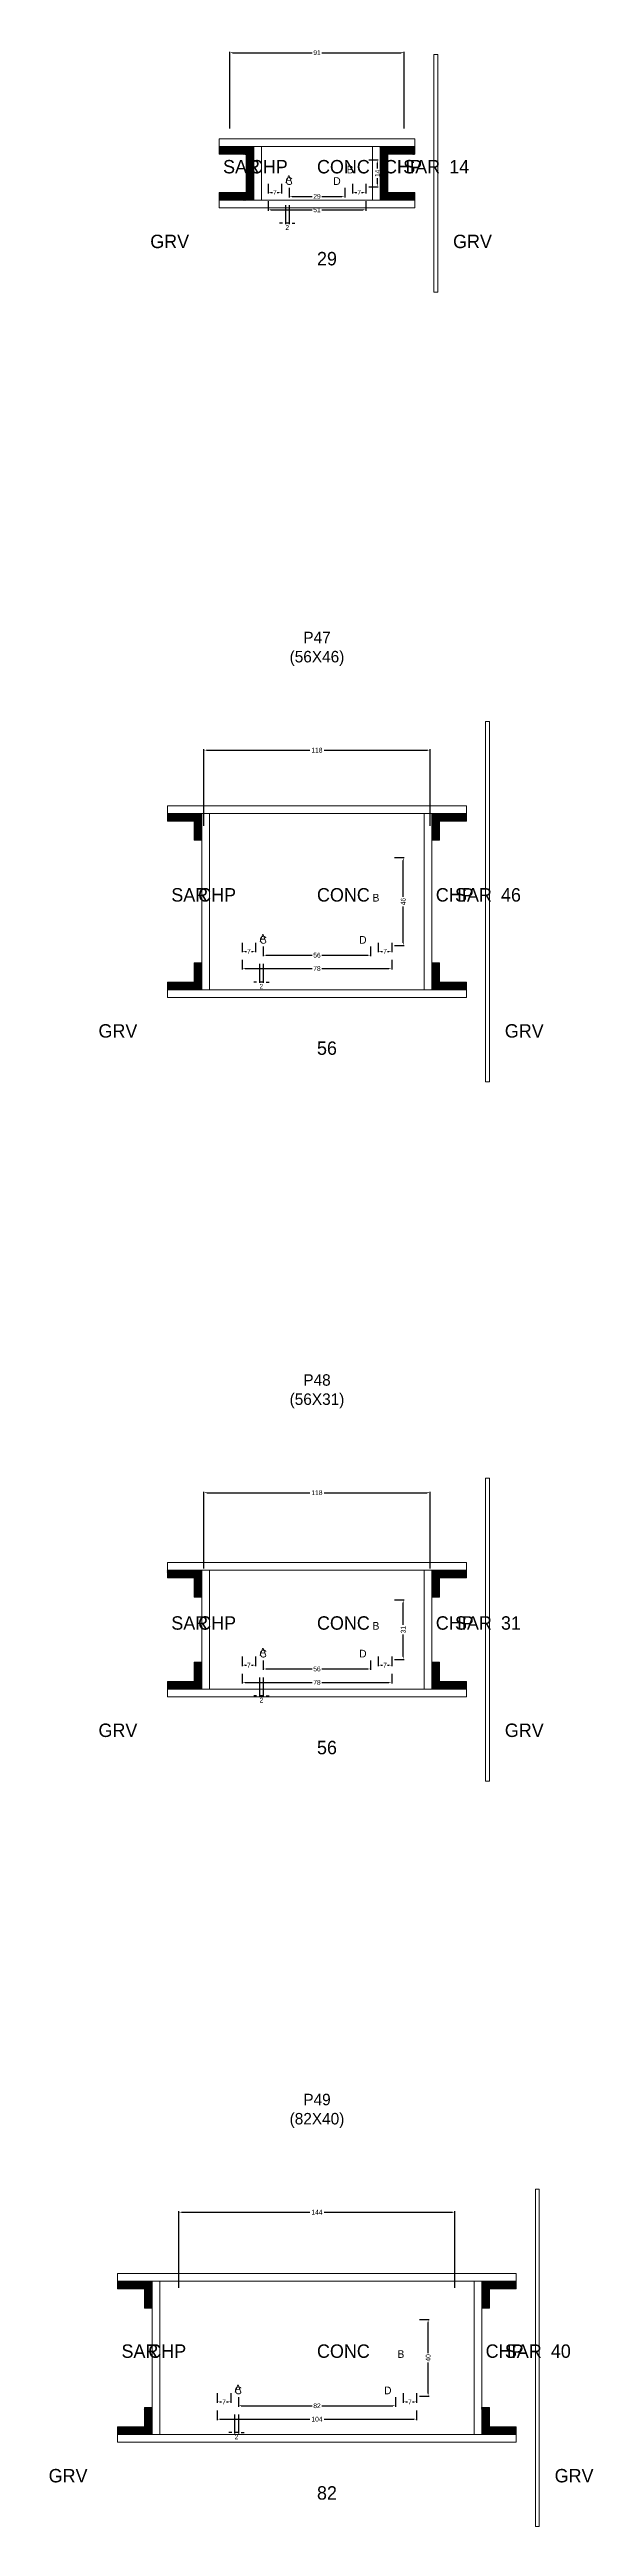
# Model space of a CAD drawing. Header units: centimetres. Extents: x -10500 to 4121, y -45226 to 295.
# Drawn here: x -140 to 144, y -3748 to -2455 of the extents above; entities that cross this region are included whole.
import ezdxf

# ---------------------------------------------------------------- set-up
doc = ezdxf.new("R2010")
doc.units = ezdxf.units.CM
for name, color, linetype in [('COTA', 241, 'Continuous'), ('Hachura', 251, 'Continuous'), ('NOMENCLATURA', 7, 'Continuous'), ('SARRAFO', 251, 'Continuous'), ('Texto Seção', 7, 'Continuous')]:
    doc.layers.add(name, color=color, linetype=linetype)
doc.dimstyles.new('cotax2', dxfattribs={"dimtxt": 2.5, "dimasz": 1.5, "dimexe": 0.5, "dimexo": 0.5, "dimgap": 0.5, "dimtad": 1, "dimcen": 2.5, "dimazin": 3, "dimtfac": 1, "dimtmove": 0, "dimatfit": 3})

# ---------------------------------------------------------------- blocks, each defined once
blk = doc.blocks.new('_CLOSEDFILLED')
at = {"color": 0, "linetype": 'BYBLOCK'}
blk.add_solid([(-1, 0.16), (0, 0), (-1, -0.16)], dxfattribs=at)
blk = doc.blocks.new('*D196')
for p, q in [((-25.5, -2534.5), (-25.5, -2539.5)), ((-24, -2539), (-2.5, -2539)), ((2.5, -2539), (24, -2539)), ((25.5, -2534.5), (25.5, -2539.5))]:
    blk.add_line(p, q)
at = {"layer": 'Defpoints'}
for p in [(-25.5, -2534), (-25.5, -2539), (25.5, -2534)]:
    blk.add_point(p, dxfattribs=at)
at = {"layer": 'COTA', "xscale": 1.5, "yscale": 1.5, "rotation": 180}
blk.add_blockref('_CLOSEDFILLED', (-25.5, -2539), dxfattribs=at)
at = {"layer": 'COTA', "xscale": 1.5, "yscale": 1.5}
blk.add_blockref('_CLOSEDFILLED', (25.5, -2539), dxfattribs=at)
at = {"layer": 'COTA', "insert": (0, -2539), "char_height": 2.5, "attachment_point": 5}
blk.add_mtext('51', dxfattribs=at)
blk = doc.blocks.new('*D197')
for p, q in [((-14.5, -2527.5), (-14.5, -2532.5)), ((-13, -2532), (-2.5, -2532)), ((2.5, -2532), (13, -2532)), ((14.5, -2527.5), (14.5, -2532.5))]:
    blk.add_line(p, q)
at = {"layer": 'Defpoints'}
for p in [(-14.5, -2527), (-14.5, -2532), (14.5, -2527)]:
    blk.add_point(p, dxfattribs=at)
at = {"layer": 'COTA', "xscale": 1.5, "yscale": 1.5, "rotation": 180}
blk.add_blockref('_CLOSEDFILLED', (-14.5, -2532), dxfattribs=at)
at = {"layer": 'COTA', "xscale": 1.5, "yscale": 1.5}
blk.add_blockref('_CLOSEDFILLED', (14.5, -2532), dxfattribs=at)
at = {"layer": 'COTA', "insert": (0, -2532), "char_height": 2.5, "attachment_point": 5}
blk.add_mtext('29', dxfattribs=at)
blk = doc.blocks.new('*D198')
for p, q in [((27, -2513), (32, -2513)), ((31.5, -2517.5), (31.5, -2514.5)), ((27, -2527), (32, -2527)), ((31.5, -2525.5), (31.5, -2522.5))]:
    blk.add_line(p, q)
at = {"layer": 'Defpoints'}
for p in [(26.5, -2513), (26.5, -2527), (31.5, -2527)]:
    blk.add_point(p, dxfattribs=at)
at = {"layer": 'COTA', "xscale": 1.5, "yscale": 1.5}
for p, rotation in [((31.5, -2513), 90), ((31.5, -2527), 270)]:
    blk.add_blockref('_CLOSEDFILLED', p, dxfattribs=dict(at, rotation=rotation))
at = {"layer": 'COTA', "insert": (31.5, -2520), "char_height": 2.5, "attachment_point": 5, "rotation": 90}
blk.add_mtext('14', dxfattribs=at)
blk = doc.blocks.new('*D199')
for p, q in [((-25.5, -2525.5), (-25.5, -2530.5)), ((-24, -2530), (-23.25, -2530)), ((-20.75, -2530), (-20, -2530)), ((-18.5, -2525.5), (-18.5, -2530.5))]:
    blk.add_line(p, q)
at = {"layer": 'Defpoints'}
for p in [(-25.5, -2525), (-25.5, -2530), (-18.5, -2525)]:
    blk.add_point(p, dxfattribs=at)
at = {"layer": 'COTA', "xscale": 1.5, "yscale": 1.5, "rotation": 180}
blk.add_blockref('_CLOSEDFILLED', (-25.5, -2530), dxfattribs=at)
at = {"layer": 'COTA', "xscale": 1.5, "yscale": 1.5}
blk.add_blockref('_CLOSEDFILLED', (-18.5, -2530), dxfattribs=at)
at = {"layer": 'COTA', "insert": (-22, -2530), "char_height": 2.5, "attachment_point": 5}
blk.add_mtext('7', dxfattribs=at)
blk = doc.blocks.new('*D200')
for p, q in [((18.5, -2525.5), (18.5, -2530.5)), ((20, -2530), (20.75, -2530)), ((23.25, -2530), (24, -2530)), ((25.5, -2525.5), (25.5, -2530.5))]:
    blk.add_line(p, q)
at = {"layer": 'Defpoints'}
for p in [(18.5, -2525), (18.5, -2530), (25.5, -2525)]:
    blk.add_point(p, dxfattribs=at)
at = {"layer": 'COTA', "xscale": 1.5, "yscale": 1.5, "rotation": 180}
blk.add_blockref('_CLOSEDFILLED', (18.5, -2530), dxfattribs=at)
at = {"layer": 'COTA', "xscale": 1.5, "yscale": 1.5}
blk.add_blockref('_CLOSEDFILLED', (25.5, -2530), dxfattribs=at)
at = {"layer": 'COTA', "insert": (22, -2530), "char_height": 2.5, "attachment_point": 5}
blk.add_mtext('7', dxfattribs=at)
blk = doc.blocks.new('*D201')
for p, q in [((-45.5, -2496.5), (-45.5, -2456.5)), ((-44, -2457), (-2.5, -2457)), ((2.5, -2457), (44, -2457)), ((45.5, -2496.5), (45.5, -2456.5))]:
    blk.add_line(p, q)
at = {"layer": 'Defpoints'}
for p in [(-45.5, -2457), (-45.5, -2497), (45.5, -2497)]:
    blk.add_point(p, dxfattribs=at)
at = {"layer": 'COTA', "xscale": 1.5, "yscale": 1.5, "rotation": 180}
blk.add_blockref('_CLOSEDFILLED', (-45.5, -2457), dxfattribs=at)
at = {"layer": 'COTA', "xscale": 1.5, "yscale": 1.5}
blk.add_blockref('_CLOSEDFILLED', (45.5, -2457), dxfattribs=at)
at = {"layer": 'COTA', "insert": (0, -2457), "char_height": 2.5, "attachment_point": 5}
blk.add_mtext('91', dxfattribs=at)
blk = doc.blocks.new('*D222')
for p, q in [((-39, -2930.5), (-39, -2935.5)), ((39, -2930.5), (39, -2935.5)), ((-37.5, -2935), (-2.5, -2935)), ((2.5, -2935), (37.5, -2935))]:
    blk.add_line(p, q)
at = {"layer": 'Defpoints'}
for p in [(-39, -2930), (39, -2930), (-39, -2935)]:
    blk.add_point(p, dxfattribs=at)
at = {"layer": 'COTA', "xscale": 1.5, "yscale": 1.5, "rotation": 180}
blk.add_blockref('_CLOSEDFILLED', (-39, -2935), dxfattribs=at)
at = {"layer": 'COTA', "xscale": 1.5, "yscale": 1.5}
blk.add_blockref('_CLOSEDFILLED', (39, -2935), dxfattribs=at)
at = {"layer": 'COTA', "insert": (0, -2935), "char_height": 2.5, "attachment_point": 5}
blk.add_mtext('78', dxfattribs=at)
blk = doc.blocks.new('*D223')
for p, q in [((-28, -2923.5), (-28, -2928.5)), ((-26.5, -2928), (-2.5, -2928)), ((2.5, -2928), (26.5, -2928)), ((28, -2923.5), (28, -2928.5))]:
    blk.add_line(p, q)
at = {"layer": 'Defpoints'}
for p in [(-28, -2923), (-28, -2928), (28, -2923)]:
    blk.add_point(p, dxfattribs=at)
at = {"layer": 'COTA', "xscale": 1.5, "yscale": 1.5, "rotation": 180}
blk.add_blockref('_CLOSEDFILLED', (-28, -2928), dxfattribs=at)
at = {"layer": 'COTA', "xscale": 1.5, "yscale": 1.5}
blk.add_blockref('_CLOSEDFILLED', (28, -2928), dxfattribs=at)
at = {"layer": 'COTA', "insert": (0, -2928), "char_height": 2.5, "attachment_point": 5}
blk.add_mtext('56', dxfattribs=at)
blk = doc.blocks.new('*D224')
for p, q in [((40.5, -2877), (45.5, -2877)), ((45, -2897.5), (45, -2878.5)), ((45, -2921.5), (45, -2902.5)), ((40.5, -2923), (45.5, -2923))]:
    blk.add_line(p, q)
at = {"layer": 'Defpoints'}
for p in [(40, -2877), (40, -2923), (45, -2923)]:
    blk.add_point(p, dxfattribs=at)
at = {"layer": 'COTA', "xscale": 1.5, "yscale": 1.5}
for p, rotation in [((45, -2877), 90), ((45, -2923), 270)]:
    blk.add_blockref('_CLOSEDFILLED', p, dxfattribs=dict(at, rotation=rotation))
at = {"layer": 'COTA', "insert": (45, -2900), "char_height": 2.5, "attachment_point": 5, "rotation": 90}
blk.add_mtext('46', dxfattribs=at)
blk = doc.blocks.new('*D225')
for p, q in [((-39, -2921.5), (-39, -2926.5)), ((-37.5, -2926), (-36.75, -2926)), ((-34.25, -2926), (-33.5, -2926)), ((-32, -2921.5), (-32, -2926.5))]:
    blk.add_line(p, q)
at = {"layer": 'Defpoints'}
for p in [(-39, -2921), (-32, -2921), (-39, -2926)]:
    blk.add_point(p, dxfattribs=at)
at = {"layer": 'COTA', "xscale": 1.5, "yscale": 1.5, "rotation": 180}
blk.add_blockref('_CLOSEDFILLED', (-39, -2926), dxfattribs=at)
at = {"layer": 'COTA', "xscale": 1.5, "yscale": 1.5}
blk.add_blockref('_CLOSEDFILLED', (-32, -2926), dxfattribs=at)
at = {"layer": 'COTA', "insert": (-35.5, -2926), "char_height": 2.5, "attachment_point": 5}
blk.add_mtext('7', dxfattribs=at)
blk = doc.blocks.new('*D226')
for p, q in [((32, -2921.5), (32, -2926.5)), ((33.5, -2926), (34.25, -2926)), ((36.75, -2926), (37.5, -2926)), ((39, -2921.5), (39, -2926.5))]:
    blk.add_line(p, q)
at = {"layer": 'Defpoints'}
for p in [(32, -2921), (39, -2921), (32, -2926)]:
    blk.add_point(p, dxfattribs=at)
at = {"layer": 'COTA', "xscale": 1.5, "yscale": 1.5, "rotation": 180}
blk.add_blockref('_CLOSEDFILLED', (32, -2926), dxfattribs=at)
at = {"layer": 'COTA', "xscale": 1.5, "yscale": 1.5}
blk.add_blockref('_CLOSEDFILLED', (39, -2926), dxfattribs=at)
at = {"layer": 'COTA', "insert": (35.5, -2926), "char_height": 2.5, "attachment_point": 5}
blk.add_mtext('7', dxfattribs=at)
blk = doc.blocks.new('*D227')
for p, q in [((-59, -2860.5), (-59, -2820.5)), ((-57.5, -2821), (-3.75, -2821)), ((3.75, -2821), (57.5, -2821)), ((59, -2860.5), (59, -2820.5))]:
    blk.add_line(p, q)
at = {"layer": 'Defpoints'}
for p in [(-59, -2821), (-59, -2861), (59, -2861)]:
    blk.add_point(p, dxfattribs=at)
at = {"layer": 'COTA', "xscale": 1.5, "yscale": 1.5, "rotation": 180}
blk.add_blockref('_CLOSEDFILLED', (-59, -2821), dxfattribs=at)
at = {"layer": 'COTA', "xscale": 1.5, "yscale": 1.5}
blk.add_blockref('_CLOSEDFILLED', (59, -2821), dxfattribs=at)
at = {"layer": 'COTA', "insert": (0, -2821), "char_height": 2.5, "attachment_point": 5}
blk.add_mtext('118', dxfattribs=at)
blk = doc.blocks.new('*D248')
for p, q in [((-39, -3303), (-39, -3308)), ((-37.5, -3307.5), (-2.5, -3307.5)), ((2.5, -3307.5), (37.5, -3307.5)), ((39, -3303), (39, -3308))]:
    blk.add_line(p, q)
at = {"layer": 'Defpoints'}
for p in [(-39, -3302.5), (-39, -3307.5), (39, -3302.5)]:
    blk.add_point(p, dxfattribs=at)
at = {"layer": 'COTA', "xscale": 1.5, "yscale": 1.5, "rotation": 180}
blk.add_blockref('_CLOSEDFILLED', (-39, -3307.5), dxfattribs=at)
at = {"layer": 'COTA', "xscale": 1.5, "yscale": 1.5}
blk.add_blockref('_CLOSEDFILLED', (39, -3307.5), dxfattribs=at)
at = {"layer": 'COTA', "insert": (0, -3307.5), "char_height": 2.5, "attachment_point": 5}
blk.add_mtext('78', dxfattribs=at)
blk = doc.blocks.new('*D249')
for p, q in [((-28, -3296), (-28, -3301)), ((28, -3296), (28, -3301)), ((-26.5, -3300.5), (-2.5, -3300.5)), ((2.5, -3300.5), (26.5, -3300.5))]:
    blk.add_line(p, q)
at = {"layer": 'Defpoints'}
for p in [(-28, -3295.5), (28, -3295.5), (-28, -3300.5)]:
    blk.add_point(p, dxfattribs=at)
at = {"layer": 'COTA', "xscale": 1.5, "yscale": 1.5, "rotation": 180}
blk.add_blockref('_CLOSEDFILLED', (-28, -3300.5), dxfattribs=at)
at = {"layer": 'COTA', "xscale": 1.5, "yscale": 1.5}
blk.add_blockref('_CLOSEDFILLED', (28, -3300.5), dxfattribs=at)
at = {"layer": 'COTA', "insert": (0, -3300.5), "char_height": 2.5, "attachment_point": 5}
blk.add_mtext('56', dxfattribs=at)
blk = doc.blocks.new('*D250')
for p, q in [((40.5, -3264.5), (45.5, -3264.5)), ((45, -3277.5), (45, -3266)), ((45, -3294), (45, -3282.5)), ((40.5, -3295.5), (45.5, -3295.5))]:
    blk.add_line(p, q)
at = {"layer": 'Defpoints'}
for p in [(40, -3264.5), (40, -3295.5), (45, -3295.5)]:
    blk.add_point(p, dxfattribs=at)
at = {"layer": 'COTA', "xscale": 1.5, "yscale": 1.5}
for p, rotation in [((45, -3264.5), 90), ((45, -3295.5), 270)]:
    blk.add_blockref('_CLOSEDFILLED', p, dxfattribs=dict(at, rotation=rotation))
at = {"layer": 'COTA', "insert": (45, -3280), "char_height": 2.5, "attachment_point": 5, "rotation": 90}
blk.add_mtext('31', dxfattribs=at)
blk = doc.blocks.new('*D251')
for p, q in [((-39, -3294), (-39, -3299)), ((-32, -3294), (-32, -3299)), ((-37.5, -3298.5), (-36.75, -3298.5)), ((-34.25, -3298.5), (-33.5, -3298.5))]:
    blk.add_line(p, q)
at = {"layer": 'Defpoints'}
for p in [(-39, -3293.5), (-32, -3293.5), (-39, -3298.5)]:
    blk.add_point(p, dxfattribs=at)
at = {"layer": 'COTA', "xscale": 1.5, "yscale": 1.5, "rotation": 180}
blk.add_blockref('_CLOSEDFILLED', (-39, -3298.5), dxfattribs=at)
at = {"layer": 'COTA', "xscale": 1.5, "yscale": 1.5}
blk.add_blockref('_CLOSEDFILLED', (-32, -3298.5), dxfattribs=at)
at = {"layer": 'COTA', "insert": (-35.5, -3298.5), "char_height": 2.5, "attachment_point": 5}
blk.add_mtext('7', dxfattribs=at)
blk = doc.blocks.new('*D252')
for p, q in [((32, -3294), (32, -3299)), ((39, -3294), (39, -3299)), ((33.5, -3298.5), (34.25, -3298.5)), ((36.75, -3298.5), (37.5, -3298.5))]:
    blk.add_line(p, q)
at = {"layer": 'Defpoints'}
for p in [(32, -3293.5), (39, -3293.5), (32, -3298.5)]:
    blk.add_point(p, dxfattribs=at)
at = {"layer": 'COTA', "xscale": 1.5, "yscale": 1.5, "rotation": 180}
blk.add_blockref('_CLOSEDFILLED', (32, -3298.5), dxfattribs=at)
at = {"layer": 'COTA', "xscale": 1.5, "yscale": 1.5}
blk.add_blockref('_CLOSEDFILLED', (39, -3298.5), dxfattribs=at)
at = {"layer": 'COTA', "insert": (35.5, -3298.5), "char_height": 2.5, "attachment_point": 5}
blk.add_mtext('7', dxfattribs=at)
blk = doc.blocks.new('*D253')
for p, q in [((-59, -3248), (-59, -3208)), ((-57.5, -3208.5), (-3.75, -3208.5)), ((3.75, -3208.5), (57.5, -3208.5)), ((59, -3248), (59, -3208))]:
    blk.add_line(p, q)
at = {"layer": 'Defpoints'}
for p in [(-59, -3208.5), (-59, -3248.5), (59, -3248.5)]:
    blk.add_point(p, dxfattribs=at)
at = {"layer": 'COTA', "xscale": 1.5, "yscale": 1.5, "rotation": 180}
blk.add_blockref('_CLOSEDFILLED', (-59, -3208.5), dxfattribs=at)
at = {"layer": 'COTA', "xscale": 1.5, "yscale": 1.5}
blk.add_blockref('_CLOSEDFILLED', (59, -3208.5), dxfattribs=at)
at = {"layer": 'COTA', "insert": (0, -3208.5), "char_height": 2.5, "attachment_point": 5}
blk.add_mtext('118', dxfattribs=at)
blk = doc.blocks.new('*D274')
for p, q in [((-52, -3687.5), (-52, -3692.5)), ((-50.5, -3692), (-3.75, -3692)), ((3.75, -3692), (50.5, -3692)), ((52, -3687.5), (52, -3692.5))]:
    blk.add_line(p, q)
at = {"layer": 'Defpoints'}
for p in [(-52, -3687), (-52, -3692), (52, -3687)]:
    blk.add_point(p, dxfattribs=at)
at = {"layer": 'COTA', "xscale": 1.5, "yscale": 1.5, "rotation": 180}
blk.add_blockref('_CLOSEDFILLED', (-52, -3692), dxfattribs=at)
at = {"layer": 'COTA', "xscale": 1.5, "yscale": 1.5}
blk.add_blockref('_CLOSEDFILLED', (52, -3692), dxfattribs=at)
at = {"layer": 'COTA', "insert": (0, -3692), "char_height": 2.5, "attachment_point": 5}
blk.add_mtext('104', dxfattribs=at)
blk = doc.blocks.new('*D275')
for p, q in [((-41, -3680.5), (-41, -3685.5)), ((41, -3680.5), (41, -3685.5)), ((-39.5, -3685), (-2.5, -3685)), ((2.5, -3685), (39.5, -3685))]:
    blk.add_line(p, q)
at = {"layer": 'Defpoints'}
for p in [(-41, -3680), (41, -3680), (-41, -3685)]:
    blk.add_point(p, dxfattribs=at)
at = {"layer": 'COTA', "xscale": 1.5, "yscale": 1.5, "rotation": 180}
blk.add_blockref('_CLOSEDFILLED', (-41, -3685), dxfattribs=at)
at = {"layer": 'COTA', "xscale": 1.5, "yscale": 1.5}
blk.add_blockref('_CLOSEDFILLED', (41, -3685), dxfattribs=at)
at = {"layer": 'COTA', "insert": (0, -3685), "char_height": 2.5, "attachment_point": 5}
blk.add_mtext('82', dxfattribs=at)
blk = doc.blocks.new('*D276')
for p, q in [((53.5, -3640), (58.5, -3640)), ((58, -3657.5), (58, -3641.5)), ((58, -3678.5), (58, -3662.5)), ((53.5, -3680), (58.5, -3680))]:
    blk.add_line(p, q)
at = {"layer": 'Defpoints'}
for p in [(53, -3640), (53, -3680), (58, -3680)]:
    blk.add_point(p, dxfattribs=at)
at = {"layer": 'COTA', "xscale": 1.5, "yscale": 1.5}
for p, rotation in [((58, -3640), 90), ((58, -3680), 270)]:
    blk.add_blockref('_CLOSEDFILLED', p, dxfattribs=dict(at, rotation=rotation))
at = {"layer": 'COTA', "insert": (58, -3660), "char_height": 2.5, "attachment_point": 5, "rotation": 90}
blk.add_mtext('40', dxfattribs=at)
blk = doc.blocks.new('*D277')
for p, q in [((-52, -3678.5), (-52, -3683.5)), ((-50.5, -3683), (-49.75, -3683)), ((-47.25, -3683), (-46.5, -3683)), ((-45, -3678.5), (-45, -3683.5))]:
    blk.add_line(p, q)
at = {"layer": 'Defpoints'}
for p in [(-52, -3678), (-52, -3683), (-45, -3678)]:
    blk.add_point(p, dxfattribs=at)
at = {"layer": 'COTA', "xscale": 1.5, "yscale": 1.5, "rotation": 180}
blk.add_blockref('_CLOSEDFILLED', (-52, -3683), dxfattribs=at)
at = {"layer": 'COTA', "xscale": 1.5, "yscale": 1.5}
blk.add_blockref('_CLOSEDFILLED', (-45, -3683), dxfattribs=at)
at = {"layer": 'COTA', "insert": (-48.5, -3683), "char_height": 2.5, "attachment_point": 5}
blk.add_mtext('7', dxfattribs=at)
blk = doc.blocks.new('*D278')
for p, q in [((45, -3678.5), (45, -3683.5)), ((46.5, -3683), (47.25, -3683)), ((49.75, -3683), (50.5, -3683)), ((52, -3678.5), (52, -3683.5))]:
    blk.add_line(p, q)
at = {"layer": 'Defpoints'}
for p in [(45, -3678), (45, -3683), (52, -3678)]:
    blk.add_point(p, dxfattribs=at)
at = {"layer": 'COTA', "xscale": 1.5, "yscale": 1.5, "rotation": 180}
blk.add_blockref('_CLOSEDFILLED', (45, -3683), dxfattribs=at)
at = {"layer": 'COTA', "xscale": 1.5, "yscale": 1.5}
blk.add_blockref('_CLOSEDFILLED', (52, -3683), dxfattribs=at)
at = {"layer": 'COTA', "insert": (48.5, -3683), "char_height": 2.5, "attachment_point": 5}
blk.add_mtext('7', dxfattribs=at)
blk = doc.blocks.new('*D279')
for p, q in [((-72, -3623.5), (-72, -3583.5)), ((-70.5, -3584), (-3.75, -3584)), ((3.75, -3584), (70.5, -3584)), ((72, -3623.5), (72, -3583.5))]:
    blk.add_line(p, q)
at = {"layer": 'Defpoints'}
for p in [(-72, -3584), (-72, -3624), (72, -3624)]:
    blk.add_point(p, dxfattribs=at)
at = {"layer": 'COTA', "xscale": 1.5, "yscale": 1.5, "rotation": 180}
blk.add_blockref('_CLOSEDFILLED', (-72, -3584), dxfattribs=at)
at = {"layer": 'COTA', "xscale": 1.5, "yscale": 1.5}
blk.add_blockref('_CLOSEDFILLED', (72, -3584), dxfattribs=at)
at = {"layer": 'COTA', "insert": (0, -3584), "char_height": 2.5, "attachment_point": 5}
blk.add_mtext('144', dxfattribs=at)

msp = doc.modelspace()

# ---------------------------------------------------------------- hatches: boundary and pattern name
at = {"layer": 'SARRAFO'}
h = msp.add_hatch(dxfattribs=at)
h.set_pattern_fill('SOLID', scale=2)
h.paths.add_polyline_path([(-51, -2510), (-37, -2510), (-37, -2506), (-51, -2506)])
h = msp.add_hatch(dxfattribs=at)
h.set_pattern_fill('SOLID', scale=2)
h.paths.add_polyline_path([(-37, -2520), (-33, -2520), (-33, -2506), (-37, -2506)])
h = msp.add_hatch(dxfattribs=at)
h.set_pattern_fill('SOLID', scale=2)
h.paths.add_polyline_path([(33, -2520), (37, -2520), (37, -2506), (33, -2506)])
h = msp.add_hatch(dxfattribs=at)
h.set_pattern_fill('SOLID', scale=2)
h.paths.add_polyline_path([(37, -2510), (51, -2510), (51, -2506), (37, -2506)])
h = msp.add_hatch(dxfattribs=at)
h.set_pattern_fill('SOLID', scale=2)
h.paths.add_polyline_path([(-37, -2534), (-33, -2534), (-33, -2520), (-37, -2520)])
h = msp.add_hatch(dxfattribs=at)
h.set_pattern_fill('SOLID', scale=2)
h.paths.add_polyline_path([(33, -2534), (37, -2534), (37, -2520), (33, -2520)])
h = msp.add_hatch(dxfattribs=at)
h.set_pattern_fill('SOLID', scale=2)
h.paths.add_polyline_path([(-51, -2534), (-37, -2534), (-37, -2530), (-51, -2530)])
h = msp.add_hatch(dxfattribs=at)
h.set_pattern_fill('SOLID', scale=2)
h.paths.add_polyline_path([(37, -2534), (51, -2534), (51, -2530), (37, -2530)])
h = msp.add_hatch(dxfattribs=at)
h.set_pattern_fill('SOLID', scale=2)
h.paths.add_polyline_path([(-78, -2858), (-64, -2858), (-64, -2854), (-78, -2854)])
h = msp.add_hatch(dxfattribs=at)
h.set_pattern_fill('SOLID', scale=2)
h.paths.add_polyline_path([(-64, -2868), (-60, -2868), (-60, -2854), (-64, -2854)])
h = msp.add_hatch(dxfattribs=at)
h.set_pattern_fill('SOLID', scale=2)
h.paths.add_polyline_path([(60, -2868), (64, -2868), (64, -2854), (60, -2854)])
h = msp.add_hatch(dxfattribs=at)
h.set_pattern_fill('SOLID', scale=2)
h.paths.add_polyline_path([(64, -2858), (78, -2858), (78, -2854), (64, -2854)])
h = msp.add_hatch(dxfattribs=at)
h.set_pattern_fill('SOLID', scale=2)
h.paths.add_polyline_path([(-64, -2946), (-60, -2946), (-60, -2932), (-64, -2932)])
h = msp.add_hatch(dxfattribs=at)
h.set_pattern_fill('SOLID', scale=2)
h.paths.add_polyline_path([(60, -2946), (64, -2946), (64, -2932), (60, -2932)])
h = msp.add_hatch(dxfattribs=at)
h.set_pattern_fill('SOLID', scale=2)
h.paths.add_polyline_path([(-78, -2946), (-64, -2946), (-64, -2942), (-78, -2942)])
h = msp.add_hatch(dxfattribs=at)
h.set_pattern_fill('SOLID', scale=2)
h.paths.add_polyline_path([(64, -2946), (78, -2946), (78, -2942), (64, -2942)])
h = msp.add_hatch(dxfattribs=at)
h.set_pattern_fill('SOLID', scale=2)
h.paths.add_polyline_path([(-78, -3253), (-64, -3253), (-64, -3249), (-78, -3249)])
h = msp.add_hatch(dxfattribs=at)
h.set_pattern_fill('SOLID', scale=2)
h.paths.add_polyline_path([(-64, -3263), (-60, -3263), (-60, -3249), (-64, -3249)])
h = msp.add_hatch(dxfattribs=at)
h.set_pattern_fill('SOLID', scale=2)
h.paths.add_polyline_path([(60, -3263), (64, -3263), (64, -3249), (60, -3249)])
h = msp.add_hatch(dxfattribs=at)
h.set_pattern_fill('SOLID', scale=2)
h.paths.add_polyline_path([(64, -3253), (78, -3253), (78, -3249), (64, -3249)])
h = msp.add_hatch(dxfattribs=at)
h.set_pattern_fill('SOLID', scale=2)
h.paths.add_polyline_path([(-78, -3311), (-64, -3311), (-64, -3307), (-78, -3307)])
h = msp.add_hatch(dxfattribs=at)
h.set_pattern_fill('SOLID', scale=2)
h.paths.add_polyline_path([(-64, -3311), (-60, -3311), (-60, -3297), (-64, -3297)])
h = msp.add_hatch(dxfattribs=at)
h.set_pattern_fill('SOLID', scale=2)
h.paths.add_polyline_path([(60, -3311), (64, -3311), (64, -3297), (60, -3297)])
h = msp.add_hatch(dxfattribs=at)
h.set_pattern_fill('SOLID', scale=2)
h.paths.add_polyline_path([(64, -3311), (78, -3311), (78, -3307), (64, -3307)])
h = msp.add_hatch(dxfattribs=at)
h.set_pattern_fill('SOLID', scale=2)
h.paths.add_polyline_path([(-104, -3624), (-90, -3624), (-90, -3620), (-104, -3620)])
h = msp.add_hatch(dxfattribs=at)
h.set_pattern_fill('SOLID', scale=2)
h.paths.add_polyline_path([(-90, -3634), (-86, -3634), (-86, -3620), (-90, -3620)])
h = msp.add_hatch(dxfattribs=at)
h.set_pattern_fill('SOLID', scale=2)
h.paths.add_polyline_path([(86, -3634), (90, -3634), (90, -3620), (86, -3620)])
h = msp.add_hatch(dxfattribs=at)
h.set_pattern_fill('SOLID', scale=2)
h.paths.add_polyline_path([(90, -3624), (104, -3624), (104, -3620), (90, -3620)])
h = msp.add_hatch(dxfattribs=at)
h.set_pattern_fill('SOLID', scale=2)
h.paths.add_polyline_path([(-104, -3700), (-90, -3700), (-90, -3696), (-104, -3696)])
h = msp.add_hatch(dxfattribs=at)
h.set_pattern_fill('SOLID', scale=2)
h.paths.add_polyline_path([(-90, -3700), (-86, -3700), (-86, -3686), (-90, -3686)])
h = msp.add_hatch(dxfattribs=at)
h.set_pattern_fill('SOLID', scale=2)
h.paths.add_polyline_path([(86, -3700), (90, -3700), (90, -3686), (86, -3686)])
h = msp.add_hatch(dxfattribs=at)
h.set_pattern_fill('SOLID', scale=2)
h.paths.add_polyline_path([(90, -3700), (104, -3700), (104, -3696), (90, -3696)])

# ---------------------------------------------------------------- linework, layer by layer
at = {"layer": 'Hachura', "lineweight": 13}
for points in [[(61, -2582), (63, -2582), (63, -2458), (61, -2458)], [(88, -2994), (90, -2994), (90, -2806), (88, -2806)], [(88, -3359), (90, -3359), (90, -3201), (88, -3201)], [(114, -3748), (116, -3748), (116, -3572), (114, -3572)]]:
    msp.add_lwpolyline(points, close=True, dxfattribs=at)
at = {"layer": 'Hachura', "lineweight": 18}
for points in [[(-51, -2506), (51, -2506), (51, -2502), (-51, -2502)], [(-33, -2534), (-29, -2534), (-29, -2506), (-33, -2506)], [(29, -2534), (33, -2534), (33, -2506), (29, -2506)], [(-51, -2538), (51, -2538), (51, -2534), (-51, -2534)], [(-78, -2854), (78, -2854), (78, -2850), (-78, -2850)], [(-60, -2946), (-56, -2946), (-56, -2854), (-60, -2854)], [(56, -2946), (60, -2946), (60, -2854), (56, -2854)], [(-78, -2950), (78, -2950), (78, -2946), (-78, -2946)], [(-78, -3249), (78, -3249), (78, -3245), (-78, -3245)], [(-60, -3311), (-56, -3311), (-56, -3249), (-60, -3249)], [(56, -3311), (60, -3311), (60, -3249), (56, -3249)], [(-78, -3315), (78, -3315), (78, -3311), (-78, -3311)], [(-104, -3620), (104, -3620), (104, -3616), (-104, -3616)], [(-86, -3700), (-82, -3700), (-82, -3620), (-86, -3620)], [(82, -3700), (86, -3700), (86, -3620), (82, -3620)], [(-104, -3704), (104, -3704), (104, -3700), (-104, -3700)]]:
    msp.add_lwpolyline(points, close=True, dxfattribs=at)
at = {"layer": 'SARRAFO', "lineweight": 13}
for points in [[(-51, -2510), (-37, -2510), (-37, -2506), (-51, -2506)], [(-37, -2520), (-33, -2520), (-33, -2506), (-37, -2506)], [(33, -2520), (37, -2520), (37, -2506), (33, -2506)], [(37, -2510), (51, -2510), (51, -2506), (37, -2506)], [(-37, -2534), (-33, -2534), (-33, -2520), (-37, -2520)], [(33, -2534), (37, -2534), (37, -2520), (33, -2520)], [(-51, -2534), (-37, -2534), (-37, -2530), (-51, -2530)], [(37, -2534), (51, -2534), (51, -2530), (37, -2530)], [(-78, -2858), (-64, -2858), (-64, -2854), (-78, -2854)], [(-64, -2868), (-60, -2868), (-60, -2854), (-64, -2854)], [(60, -2868), (64, -2868), (64, -2854), (60, -2854)], [(64, -2858), (78, -2858), (78, -2854), (64, -2854)], [(-64, -2946), (-60, -2946), (-60, -2932), (-64, -2932)], [(60, -2946), (64, -2946), (64, -2932), (60, -2932)], [(-78, -2946), (-64, -2946), (-64, -2942), (-78, -2942)], [(64, -2946), (78, -2946), (78, -2942), (64, -2942)], [(-78, -3253), (-64, -3253), (-64, -3249), (-78, -3249)], [(-64, -3263), (-60, -3263), (-60, -3249), (-64, -3249)], [(60, -3263), (64, -3263), (64, -3249), (60, -3249)], [(64, -3253), (78, -3253), (78, -3249), (64, -3249)], [(-78, -3311), (-64, -3311), (-64, -3307), (-78, -3307)], [(-64, -3311), (-60, -3311), (-60, -3297), (-64, -3297)], [(60, -3311), (64, -3311), (64, -3297), (60, -3297)], [(64, -3311), (78, -3311), (78, -3307), (64, -3307)], [(-104, -3624), (-90, -3624), (-90, -3620), (-104, -3620)], [(-90, -3634), (-86, -3634), (-86, -3620), (-90, -3620)], [(86, -3634), (90, -3634), (90, -3620), (86, -3620)], [(90, -3624), (104, -3624), (104, -3620), (90, -3620)], [(-104, -3700), (-90, -3700), (-90, -3696), (-104, -3696)], [(-90, -3700), (-86, -3700), (-86, -3686), (-90, -3686)], [(86, -3700), (90, -3700), (90, -3686), (86, -3686)], [(90, -3700), (104, -3700), (104, -3696), (90, -3696)]]:
    msp.add_lwpolyline(points, close=True, dxfattribs=at)

# ---------------------------------------------------------------- texts
at = {"layer": 'NOMENCLATURA'}
for s, p in [('B', (15.5, -2520)), ('A', (-16.5, -2525)), ('C', (-16.5, -2526)), ('D', (8.5, -2526)), ('B', (29, -2900)), ('A', (-30, -2921)), ('C', (-30, -2922)), ('D', (22, -2922)), ('B', (29, -3280)), ('A', (-30, -3293.5)), ('C', (-30, -3294.5)), ('D', (22, -3294.5)), ('B', (42, -3660)), ('A', (-43, -3678)), ('C', (-43, -3679)), ('D', (35, -3679))]:
    msp.add_text(s, height=4, dxfattribs=at).set_placement(p)
at = {"layer": 'NOMENCLATURA', "char_height": 6, "attachment_point": 8}
for s, insert in [('P47\\P(56X46)', (0, -2777)), ('P48\\P(56X31)', (0, -3164.5)), ('P49\\P(82X40)', (0, -3540))]:
    msp.add_mtext(s, dxfattribs=dict(at, insert=insert))
at = {"layer": 'Texto Seção'}
for s, p in [('SAR', (-49, -2520)), ('CHP', (-35, -2520)), ('CONC', (0, -2520)), ('CHP', (35, -2520)), ('SAR', (45, -2520)), ('14', (69, -2520)), ('GRV', (-87, -2559)), ('GRV', (71, -2559)), ('29', (0, -2568)), ('SAR', (-76, -2900)), ('CHP', (-62, -2900)), ('CONC', (0, -2900)), ('CHP', (62, -2900)), ('SAR', (72, -2900)), ('46', (96, -2900)), ('GRV', (-114, -2971)), ('56', (0, -2980)), ('GRV', (98, -2971)), ('SAR', (-76, -3280)), ('CHP', (-62, -3280)), ('CONC', (0, -3280)), ('CHP', (62, -3280)), ('SAR', (72, -3280)), ('31', (96, -3280)), ('GRV', (-114, -3336)), ('GRV', (98, -3336)), ('56', (0, -3345)), ('SAR', (-102, -3660)), ('CHP', (-88, -3660)), ('CONC', (0, -3660)), ('CHP', (88, -3660)), ('SAR', (98, -3660)), ('40', (122, -3660)), ('GRV', (-140, -3725)), ('GRV', (124, -3725)), ('82', (0, -3734))]:
    msp.add_text(s, height=7, dxfattribs=at).set_placement(p)

# ---------------------------------------------------------------- dimensions: what is measured, and where the dimension line sits
at = {"layer": 'COTA'}
for base, p1, p2, picture, middle in [((-45.5, -2457), (-45.5, -2497), (45.5, -2497), '*D201', (0, -2457)), ((-25.5, -2530), (-25.5, -2525), (-18.5, -2525), '*D199', (-22, -2530)), ((-14.5, -2532), (-14.5, -2527), (14.5, -2527), '*D197', (0, -2532)), ((18.5, -2530), (18.5, -2525), (25.5, -2525), '*D200', (22, -2530)), ((-25.5, -2539), (-25.5, -2534), (25.5, -2534), '*D196', (0, -2539)), ((-59, -2821), (-59, -2861), (59, -2861), '*D227', (0, -2821)), ((-39, -2926), (-39, -2921), (-32, -2921), '*D225', (-35.5, -2926)), ((32, -2926), (32, -2921), (39, -2921), '*D226', (35.5, -2926)), ((-39, -2935), (-39, -2930), (39, -2930), '*D222', (0, -2935)), ((-28, -2928), (-28, -2923), (28, -2923), '*D223', (0, -2928)), ((-59, -3208.5), (-59, -3248.5), (59, -3248.5), '*D253', (0, -3208.5)), ((-39, -3298.5), (-39, -3293.5), (-32, -3293.5), '*D251', (-35.5, -3298.5)), ((-28, -3300.5), (-28, -3295.5), (28, -3295.5), '*D249', (0, -3300.5)), ((32, -3298.5), (32, -3293.5), (39, -3293.5), '*D252', (35.5, -3298.5)), ((-39, -3307.5), (-39, -3302.5), (39, -3302.5), '*D248', (0, -3307.5)), ((-72, -3584), (-72, -3624), (72, -3624), '*D279', (0, -3584)), ((-52, -3683), (-52, -3678), (-45, -3678), '*D277', (-48.5, -3683)), ((-41, -3685), (-41, -3680), (41, -3680), '*D275', (0, -3685)), ((45, -3683), (45, -3678), (52, -3678), '*D278', (48.5, -3683)), ((-52, -3692), (-52, -3687), (52, -3687), '*D274', (0, -3692))]:
    dim = msp.add_linear_dim(base=base, p1=p1, p2=p2, dimstyle='cotax2', dxfattribs=at)
    dim.commit()
    dim.dimension.update_dxf_attribs({"geometry": picture, "text_midpoint": middle})
for base, p1, p2, picture, middle in [((31.5, -2527), (26.5, -2527), (26.5, -2513), '*D198', (31.5, -2520)), ((45, -2923), (40, -2923), (40, -2877), '*D224', (45, -2900)), ((45, -3295.5), (40, -3295.5), (40, -3264.5), '*D250', (45, -3280)), ((58, -3680), (53, -3680), (53, -3640), '*D276', (58, -3660))]:
    dim = msp.add_linear_dim(base=base, p1=p1, p2=p2, angle=90, dimstyle='cotax2', dxfattribs=at)
    dim.commit()
    dim.dimension.update_dxf_attribs({"geometry": picture, "text_midpoint": middle})
for base, p1, p2 in [((-14.5, -2546), (-14.5, -2536), (-16.5, -2536)), ((-28, -2942), (-28, -2932), (-30, -2932)), ((-28, -3314.5), (-28, -3304.5), (-30, -3304.5)), ((-41, -3699), (-41, -3689), (-43, -3689))]:
    msp.add_linear_dim(base=base, p1=p1, p2=p2, dimstyle='cotax2', dxfattribs=at).render()

doc.saveas('drawing.dxf')
